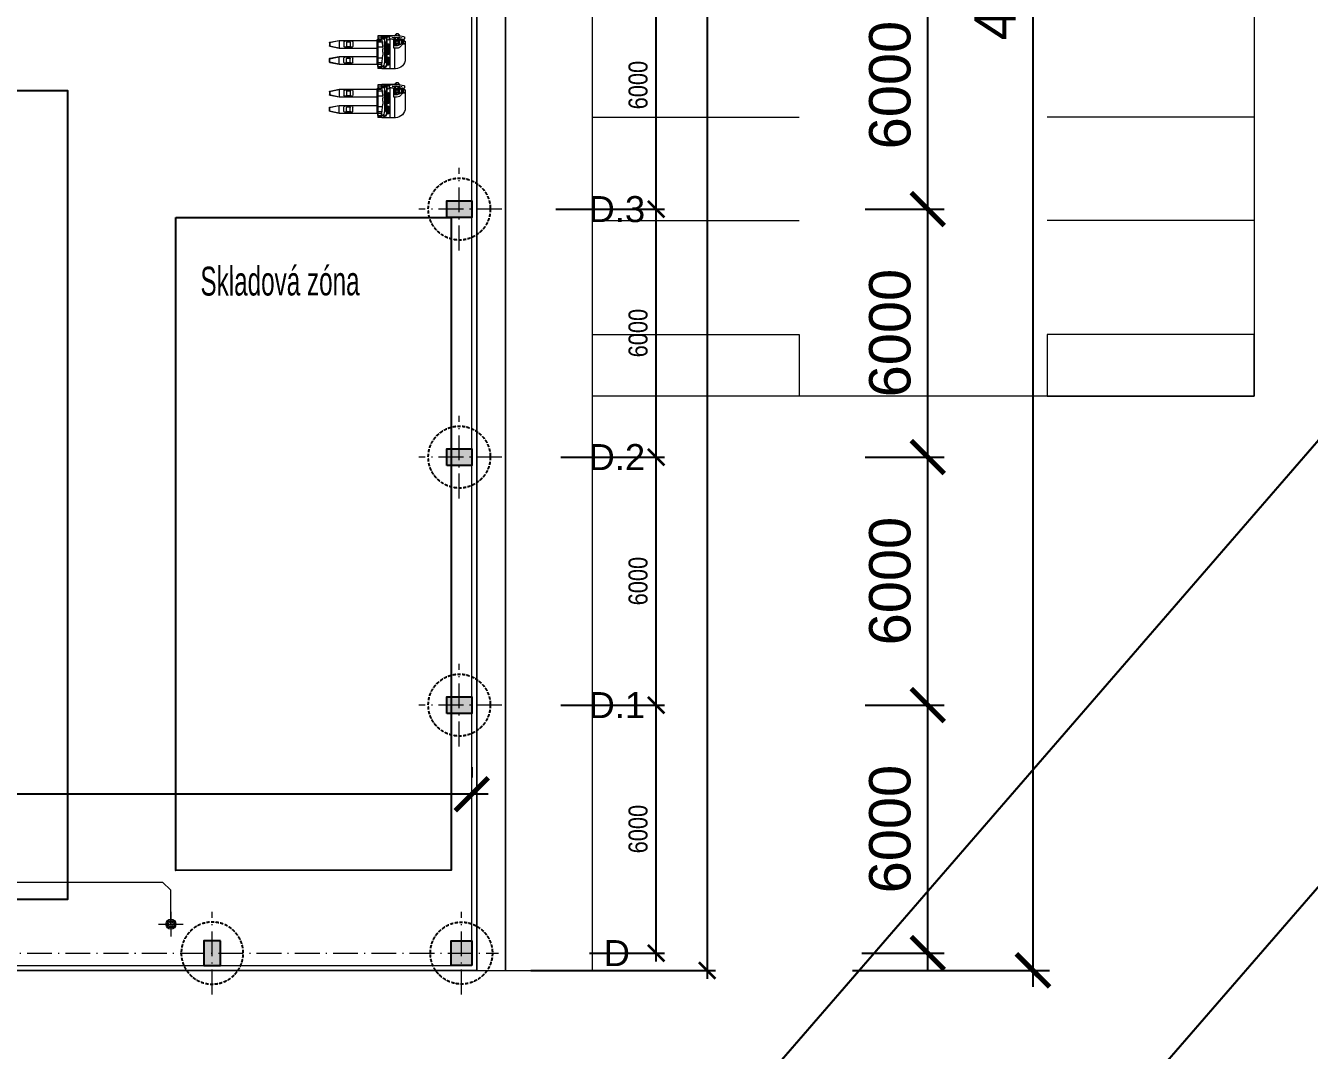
# Model space of a CAD drawing. Header units: millimetres. Extents: x 325046 to 1268204, y 1875583 to 2761998.
# Drawn here: x 1067566 to 1098611, y 2540540 to 2565331 of the extents above; entities that cross this region are included whole.
import ezdxf
from ezdxf.enums import TextEntityAlignment as Align

# ---------------------------------------------------------------- set-up
doc = ezdxf.new("R2010")
doc.units = ezdxf.units.MM
doc.header["$LTSCALE"] = 100
doc.header["$PDMODE"] = 65
for name, pattern in [('ACAD_ISO10W100', [18.5, 12, -3, 0.5, -3]), ('DASHED', [0.75, 0.5, -0.25]), ('SO02_F11anp01$0${ Leader Line}', [0])]:
    doc.linetypes.add(name, pattern=pattern)
for name, color, linetype, lineweight, true_color in [('Komunikace - obrys - páteřní - 2.etapa', 7, 'Continuous', 15, 0x901be4), ('Korabek-trasy', 7, 'Continuous', 30, 0x7478c3), ('Korabek-vpuste', 7, 'Continuous', 30, 0x6f7ceb), ('Manipulační - obrys - 1. etapa', 7, 'Continuous', 13, 0x1a63a8), ('TLG_Stroje a zařízení', 7, 'Continuous', 5, 0x698680)]:
    doc.layers.add(name, color=color, linetype=linetype, lineweight=lineweight, true_color=true_color)
for name, color, linetype in [('kóty 100', 5, 'Continuous'), ('KÓTY 200', 5, 'Continuous'), ('Kóty osové', 5, 'Continuous'), ('Popis - dílčí', 5, 'Continuous'), ('ŽB- SLOUPY', 3, 'Continuous')]:
    doc.layers.add(name, color=color, linetype=linetype)
for name, color, linetype, lineweight in [('Objekty - osy', 5, 'ACAD_ISO10W100', 20), ('OBVODOVÝ PLÁŠŤ', 2, 'Continuous', 9), ('ŽB - Šraf-prefa', 253, 'Continuous', 13)]:
    doc.layers.add(name, color=color, linetype=linetype, lineweight=lineweight)
for name, color, linetype, true_color in [('Popis OS', 7, 'Continuous', 0xbd0a5d), ('Příprava na dock', 7, 'Continuous', 0x616161), ('Skladová zóna', 7, 'Continuous', 0xe85917)]:
    doc.layers.add(name, color=color, linetype=linetype, true_color=true_color)
doc.styles.add('ARIAL NARROW', font='ARIALN.TTF')
doc.styles.add('ARIL-TENKÝ', font='arial.ttf')
doc.styles.add('ROZPISKA', font='arial.ttf', dxfattribs={"width": 0.6})
doc.dimstyles.new('100', dxfattribs={"dimscale": 100, "dimtxt": 2.3, "dimasz": 1.5, "dimexe": 1, "dimexo": 4, "dimgap": 1, "dimtad": 1, "dimdec": 0, "dimzin": 0, "dimdsep": 46, "dimtxsty": 'ARIAL NARROW', "dimblk": 'ARCHTICK', "dimcen": 4, "dimdle": 1, "dimclrd": 256, "dimclre": 256, "dimclrt": 7, "dimadec": 0, "dimazin": 0, "dimtfac": 1, "dimtdec": 0, "dimtix": 1, "dimtofl": 0, "dimtmove": 0, "dimatfit": 2, "dimldrblk": 'OBLIQUE', "dimfxl": 1, "dimtolj": 1, "dimtzin": 0, "dimlwd": -1, "dimlwe": -1, "dimarcsym": 1})
doc.dimstyles.new('200', dxfattribs={"dimscale": 200, "dimtxt": 2.3, "dimasz": 2, "dimexe": 1, "dimexo": 2, "dimgap": 1, "dimtad": 1, "dimdec": 0, "dimzin": 0, "dimdsep": 46, "dimtxsty": 'ARIAL NARROW', "dimblk": 'ARCHTICK', "dimcen": 4, "dimdle": 1, "dimclrd": 256, "dimclre": 256, "dimclrt": 7, "dimadec": 0, "dimazin": 0, "dimtfac": 1, "dimtdec": 0, "dimtix": 1, "dimtofl": 0, "dimtmove": 0, "dimatfit": 0, "dimldrblk": 'OBLIQUE', "dimfxl": 1, "dimtolj": 1, "dimtzin": 0, "dimlwd": -1, "dimlwe": -1, "dimarcsym": 0})
doc.dimstyles.new('400', dxfattribs={"dimscale": 400, "dimtxt": 2.5, "dimasz": 2, "dimexe": 1, "dimexo": 12, "dimgap": 1, "dimtad": 1, "dimdec": 0, "dimzin": 0, "dimdsep": 46, "dimtxsty": 'ARIL-TENKÝ', "dimblk": 'ARCHTICK', "dimcen": 4, "dimdle": 1, "dimclrd": 256, "dimclre": 256, "dimclrt": 7, "dimadec": 0, "dimazin": 0, "dimtfac": 1, "dimtdec": 0, "dimtix": 1, "dimtofl": 0, "dimtmove": 0, "dimatfit": 0, "dimldrblk": 'OBLIQUE', "dimfxl": 1, "dimtolj": 1, "dimtzin": 0, "dimlwd": -1, "dimlwe": -1, "dimarcsym": 0})

# ---------------------------------------------------------------- blocks, each defined once
blk = doc.blocks.new('H1 PU')
at = {"layer": 'Příprava na dock', "linetype": 'DASHED', "ltscale": 1.5}
blk.add_circle((1537736, -4876565), 750, dxfattribs=at)
blk = doc.blocks.new('EJC12-D')
for p, q in [((133, 354), (158, 349)), ((148, 423), (145, 397)), ((159, 428), (153, 428)), ((160, 399), (159, 428)), ((164, 314), (162, 345)), ((163, 443), (222, 447)), ((165, 399), (163, 443)), ((164, 314), (199, 315)), ((225, 403), (165, 399)), ((235, 317), (199, 315)), ((222, 447), (225, 403)), ((222, 282), (222, 315)), ((228, 432), (234, 432)), ((230, 403), (228, 432)), ((235, 317), (233, 348)), ((262, 361), (237, 353)), ((239, 428), (245, 403)), ((240, 400), (264, 400)), ((249, 336), (249, 152)), ((264, 400), (370, 400)), ((279, 350), (279, 360)), ((370, 400), (370, 389)), ((370, 400), (566, 400)), ((517, 389), (370, 389)), ((370, 329), (370, -400)), ((512, 336), (505, 259)), ((524, 348), (566, 348)), ((566, 393), (566, 400)), ((566, 396), (662, 396)), ((566, 393), (566, 348)), ((566, 389), (662, 389)), ((566, 348), (566, 298)), ((567, 348), (566, 348)), ((575, 337), (573, 303)), ((576, 358), (576, 374)), ((576, 374), (583, 374)), ((583, 374), (583, 358)), ((648, 346), (584, 346)), ((666, 348), (592, 348)), ((657, 337), (659, 303)), ((662, 396), (662, 348)), ((666, 348), (666, 298)), ((0, 272), (0, 212)), ((44, 272), (0, 272)), ((0, 212), (44, 212)), ((0, 160), (0, -160)), ((15, 277), (15, 283)), ((70, 277), (15, 277)), ((70, 207), (15, 207)), ((15, 207), (15, 201)), ((19, 288), (57, 295)), ((19, 196), (57, 189)), ((44, 212), (44, 272)), ((58, 295), (76, 295)), ((58, 189), (76, 189)), ((149, 301), (149, 187)), ((178, 278), (158, 301)), ((158, 300), (158, 188)), ((158, 184), (158, 296)), ((178, 206), (158, 183)), ((182, 282), (160, 306)), ((182, 202), (160, 178)), ((178, 278), (178, 206)), ((222, 282), (182, 282)), ((182, 202), (222, 202)), ((183, 277), (183, 207)), ((222, 277), (183, 277)), ((183, 207), (222, 207)), ((210, 98), (274, 98)), ((222, 202), (222, 282)), ((222, 207), (222, 277)), ((222, 206), (222, 169)), ((264, 98), (264, -400)), ((279, 103), (279, 309)), ((396, 195), (396, -45)), ((408, 207), (408, 207)), ((421, -45), (421, 195)), ((446, 280), (446, -280)), ((453, 280), (453, -280)), ((477, 250), (453, 250)), ((477, 250), (477, -250)), ((477, 237), (480, 237)), ((501, 131), (477, 131)), ((501, 131), (501, 248)), ((501, 131), (501, -248)), ((567, 298), (542, 72)), ((542, 0), (542, 72)), ((542, 0), (542, -72)), ((662, 132), (549, 132)), ((662, 252), (562, 252)), ((569, 298), (566, 298)), ((590, 298), (686, 298)), ((590, 288), (590, 298)), ((662, 288), (590, 288)), ((1596, 288), (662, 288)), ((662, 288), (662, -288)), ((663, 298), (666, 298)), ((686, 298), (686, 288)), ((686, 288), (686, -288)), ((1596, 102), (686, 102)), ((1267, 248), (1267, 142)), ((1287, 268), (1463, 268)), ((1287, 122), (1463, 122)), ((1332, 240), (1332, 150)), ((1408, 250), (1342, 250)), ((1408, 140), (1342, 140)), ((1418, 240), (1418, 150)), ((1483, 248), (1483, 142)), ((1828, 245), (1596, 288)), ((1596, 288), (1596, 102)), ((1836, 233), (1596, 282)), ((1836, 157), (1596, 108)), ((1828, 145), (1596, 102)), ((1826, 245), (1826, 145)), ((1836, 235), (1836, 155)), ((396, -120), (396, -310)), ((446, -120), (396, -120)), ((396, -310), (450, -310)), ((408, -58), (408, -58)), ((411, -120), (411, -310)), ((477, -250), (453, -250)), ((501, -131), (477, -131)), ((480, -237), (477, -237)), ((512, -336), (505, -259)), ((567, -298), (542, -72)), ((662, -132), (549, -132)), ((662, -252), (562, -252)), ((566, -348), (566, -298)), ((569, -298), (566, -298)), ((575, -337), (573, -303)), ((662, -288), (590, -288)), ((590, -288), (590, -298)), ((590, -298), (686, -298)), ((657, -337), (659, -303)), ((1596, -288), (662, -288)), ((663, -298), (666, -298)), ((666, -348), (666, -298)), ((1596, -102), (686, -102)), ((686, -298), (686, -288)), ((1267, -248), (1267, -142)), ((1287, -122), (1463, -122)), ((1287, -268), (1463, -268)), ((1332, -240), (1332, -150)), ((1408, -140), (1342, -140)), ((1408, -250), (1342, -250)), ((1418, -240), (1418, -150)), ((1483, -248), (1483, -142)), ((1828, -145), (1596, -102)), ((1596, -288), (1596, -102)), ((1836, -157), (1596, -108)), ((1836, -233), (1596, -282)), ((1828, -245), (1596, -288)), ((1826, -245), (1826, -145)), ((1836, -235), (1836, -155)), ((240, -400), (264, -400)), ((264, -400), (370, -400)), ((526, -393), (370, -393)), ((370, -400), (566, -400)), ((524, -348), (566, -348)), ((567, -348), (566, -348)), ((566, -393), (566, -348)), ((566, -389), (662, -389)), ((566, -400), (566, -393)), ((566, -396), (662, -396)), ((576, -358), (576, -374)), ((576, -374), (583, -374)), ((583, -374), (583, -358)), ((648, -346), (584, -346)), ((666, -348), (592, -348)), ((662, -350), (662, -396))]:
    blk.add_line(p, q)
for centre, radius in [((415, 337), 35), ((524, 336), 12.5), ((524, -336), 12.5)]:
    blk.add_circle(centre, radius)
for centre, radius, start, end in [((37, 357), 20, 104.3027, 179.9904), ((318, 357), 300, 179.9904, 185.9688), ((39, 328), 20, 185.9688, 261.6566), ((238, -431), 834, 81.6566, 104.3027), ((240, -473), 834, 84.6445, 101.1636), ((157, 1175), 834, 264.6445, 267.7398), ((210, 242), 144, 130.5407, 135.5367), ((123, 321), 20.9, 267.6203, 87.8534), ((153, 423), 5, 92.9796, 172.4233), ((157, 344), 5, 2.9796, 79.602), ((238, 349), 5, 106.3572, 182.9796), ((234, 427), 5, 13.5359, 92.9796), ((275, 329), 20.9, 87.0313, 278.3389), ((157, 1175), 834, 277.6598, 281.1636), ((157, 1133), 834, 278.3389, 284.3027), ((356, 374), 20, 5.9688, 81.6566), ((358, 345), 20, 284.3027, 359.9904), ((78, 345), 300, 359.9904, 5.9688), ((566, 280), 120, 90, 180), ((566, 280), 113, 90, 180), ((567, 358), 9, 270, 0), ((584, 337), 8.5, 90, 177.1376), ((592, 358), 9, 180, 270), ((648, 337), 8.5, 2.8624, 90), ((240, 160), 240, 167.4297, 180), ((20, 283), 5, 100.5563, 180), ((20, 201), 5, 180, 259.4437), ((157, 1133), 834, 261.6566, 267.6203), ((240, 160), 240, 142.3709, 146.8189), ((58, 290), 5, 90, 100.5563), ((58, 194), 5, 259.4437, 270), ((210, 242), 144, 154.8591, 270), ((144, 301), 5, 0, 97.5281), ((144, 187), 5, 262.4719, 360), ((168, 300), 10, 99.2466, 180), ((168, 184), 10, 180, 260.7534), ((274, 103), 5, 270, 0), ((408, 195), 12.5, 90, 180), ((408, 195), 12.5, 0, 90), ((480, 262), 25, 270, 354.8165), ((569, 303), 4.5, 270, 357.1376), ((663, 303), 4.5, 182.8624, 270), ((1287, 248), 20, 90, 180), ((1287, 142), 20, 180, 270), ((1342, 240), 10, 90, 180), ((1342, 150), 10, 180, 270), ((1408, 240), 10, 0, 90), ((1408, 150), 10, 270, 0), ((1463, 248), 20, 0, 90), ((1463, 142), 20, 270, 0), ((1826, 235), 10, 0, 79.4957), ((1826, 155), 10, 280.5043, 0), ((240, -160), 240, 180, 270), ((408, -45), 12.5, 180, 270), ((408, -45), 12.5, 270, 0), ((566, -280), 120, 180, 270), ((566, -280), 113, 180, 270), ((480, -262), 25, 5.1835, 90), ((569, -303), 4.5, 2.8624, 90), ((663, -303), 4.5, 90, 177.1376), ((1287, -142), 20, 90, 180), ((1287, -248), 20, 180, 270), ((1342, -150), 10, 90, 180), ((1342, -240), 10, 180, 270), ((1408, -150), 10, 0, 90), ((1408, -240), 10, 270, 0), ((1463, -142), 20, 0, 90), ((1463, -248), 20, 270, 0), ((1826, -155), 10, 0, 79.4957), ((1826, -235), 10, 280.5043, 0), ((567, -358), 9, 0, 90), ((584, -337), 8.5, 182.8624, 270), ((592, -358), 9, 90, 180), ((648, -337), 8.5, 270, 357.1376)]:
    blk.add_arc(centre, radius, start, end)
for centre, major_axis, ratio, start_param, end_param in [((249, 244), (-160, 0), 0.578068, 5.281175, 7.853982), ((222, 244), (-161, 0), 0.438474, 4.712389, 5.067901), ((249, 244), (-160, 0), 0.578068, 4.712389, 4.808757), ((149, 244), (0, 62.3), 0.831124, 0.109396, 3.032197)]:
    blk.add_ellipse(centre, major_axis=major_axis, ratio=ratio, start_param=start_param, end_param=end_param)
at = {"extrusion": (0, 0, -1)}
blk.add_ellipse((222, 240), major_axis=(-161, 0), ratio=0.438474, start_param=4.712389, end_param=5.067901, dxfattribs=at)
blk = doc.blocks.new('_ARCHTICK')
at = {"color": 0, "linetype": 'ByBlock', "const_width": 0.15}
blk.add_lwpolyline([(-0.5, -0.5), (0.5, 0.5)], dxfattribs=at)
blk = doc.blocks.new('*D231')
at = {"layer": 'Defpoints', "color": 0, "transparency": 16777216}
for p in [(1083067, 2548893), (1089382, 2548893), (1082990, 2542893)]:
    blk.add_point(p, dxfattribs=at)
at = {"layer": 'Kóty osové', "transparency": 16777216}
for p, q in [((1089382, 2542493), (1089382, 2549293)), ((1087867, 2548893), (1089782, 2548893)), ((1087790, 2542893), (1089782, 2542893))]:
    blk.add_line(p, q, dxfattribs=at)
at = {"layer": 'Kóty osové', "transparency": 16777216, "xscale": 800, "yscale": 800, "zscale": 800}
for p, rotation in [((1089382, 2548893), 90), ((1089382, 2542893), 270)]:
    blk.add_blockref('_ARCHTICK', p, dxfattribs=dict(at, rotation=rotation))
at = {"layer": 'Kóty osové', "color": 7, "transparency": 16777216, "insert": (1088471, 2545893), "char_height": 1000, "attachment_point": 5, "rotation": 90, "style": 'ARIL-TENKÝ'}
blk.add_mtext('\\A1;6000', dxfattribs=at)
blk = doc.blocks.new('_Oblique')
at = {"color": 0, "lineweight": -2}
blk.add_line((-0.5, -0.5), (0.5, 0.5), dxfattribs=at)
blk = doc.blocks.new('*D232')
at = {"layer": 'Defpoints', "color": 0, "transparency": 16777216}
for p in [(1083067, 2554893), (1089382, 2554893), (1083067, 2548893)]:
    blk.add_point(p, dxfattribs=at)
at = {"layer": 'Kóty osové', "transparency": 16777216}
for p, q in [((1089382, 2548493), (1089382, 2555293)), ((1087867, 2554893), (1089782, 2554893)), ((1087867, 2548893), (1089782, 2548893))]:
    blk.add_line(p, q, dxfattribs=at)
at = {"layer": 'Kóty osové', "transparency": 16777216, "xscale": 800, "yscale": 800, "zscale": 800}
for p, rotation in [((1089382, 2554893), 90), ((1089382, 2548893), 270)]:
    blk.add_blockref('_ARCHTICK', p, dxfattribs=dict(at, rotation=rotation))
at = {"layer": 'Kóty osové', "color": 7, "transparency": 16777216, "insert": (1088471, 2551893), "char_height": 1000, "attachment_point": 5, "rotation": 90, "style": 'ARIL-TENKÝ'}
blk.add_mtext('\\A1;6000', dxfattribs=at)
blk = doc.blocks.new('*D233')
at = {"layer": 'Defpoints', "color": 0, "transparency": 16777216}
for p in [(1083067, 2560893), (1089382, 2560893), (1083067, 2554893)]:
    blk.add_point(p, dxfattribs=at)
at = {"layer": 'Kóty osové', "transparency": 16777216}
for p, q in [((1089382, 2554493), (1089382, 2561293)), ((1087867, 2560893), (1089782, 2560893)), ((1087867, 2554893), (1089782, 2554893))]:
    blk.add_line(p, q, dxfattribs=at)
at = {"layer": 'Kóty osové', "transparency": 16777216, "xscale": 800, "yscale": 800, "zscale": 800}
for p, rotation in [((1089382, 2560893), 90), ((1089382, 2554893), 270)]:
    blk.add_blockref('_ARCHTICK', p, dxfattribs=dict(at, rotation=rotation))
at = {"layer": 'Kóty osové', "color": 7, "transparency": 16777216, "insert": (1088471, 2557893), "char_height": 1000, "attachment_point": 5, "rotation": 90, "style": 'ARIL-TENKÝ'}
blk.add_mtext('\\A1;6000', dxfattribs=at)
blk = doc.blocks.new('*D234')
at = {"layer": 'Defpoints', "color": 0, "transparency": 16777216}
for p in [(1083067, 2566893), (1089382, 2566893), (1083067, 2560893)]:
    blk.add_point(p, dxfattribs=at)
at = {"layer": 'Kóty osové', "transparency": 16777216}
for p, q in [((1089382, 2560493), (1089382, 2567293)), ((1087867, 2566893), (1089782, 2566893)), ((1087867, 2560893), (1089782, 2560893))]:
    blk.add_line(p, q, dxfattribs=at)
at = {"layer": 'Kóty osové', "transparency": 16777216, "xscale": 800, "yscale": 800, "zscale": 800}
for p, rotation in [((1089382, 2566893), 90), ((1089382, 2560893), 270)]:
    blk.add_blockref('_ARCHTICK', p, dxfattribs=dict(at, rotation=rotation))
at = {"layer": 'Kóty osové', "color": 7, "transparency": 16777216, "insert": (1088471, 2563893), "char_height": 1000, "attachment_point": 5, "rotation": 90, "style": 'ARIL-TENKÝ'}
blk.add_mtext('\\A1;6000', dxfattribs=at)
blk = doc.blocks.new('*D299')
at = {"layer": 'Defpoints', "color": 0, "transparency": 16777216}
for p in [(1006449, 2546738), (1006449, 2543193), (1078354, 2542593)]:
    blk.add_point(p, dxfattribs=at)
at = {"layer": 'Kóty osové', "transparency": 16777216}
for p, q in [((1006449, 2547993), (1006449, 2547138)), ((1078354, 2547393), (1078354, 2547138)), ((1078754, 2546738), (1006049, 2546738))]:
    blk.add_line(p, q, dxfattribs=at)
at = {"layer": 'Kóty osové', "transparency": 16777216, "xscale": 800, "yscale": 800, "zscale": 800, "rotation": 180}
blk.add_blockref('_ARCHTICK', (1006449, 2546738), dxfattribs=at)
at = {"layer": 'Kóty osové', "transparency": 16777216, "xscale": 800, "yscale": 800, "zscale": 800}
blk.add_blockref('_ARCHTICK', (1078354, 2546738), dxfattribs=at)
at = {"layer": 'Kóty osové', "color": 7, "transparency": 16777216, "insert": (1042401, 2547648), "char_height": 1000, "attachment_point": 5, "style": 'ARIL-TENKÝ'}
blk.add_mtext('\\A1;71905', dxfattribs=at)
blk = doc.blocks.new('*D351')
at = {"layer": 'Defpoints', "color": 0, "transparency": 16777216}
for p in [(1078474, 2590543), (1001625, 2452363), (1003087, 2452363)]:
    blk.add_point(p, dxfattribs=at)
at = {"layer": 'kóty 100', "transparency": 16777216}
for p, q in [((1078074, 2590543), (1002987, 2590543)), ((1003087, 2590643), (1003087, 2452263)), ((1002025, 2452363), (1003187, 2452363))]:
    blk.add_line(p, q, dxfattribs=at)
at = {"layer": 'kóty 100', "transparency": 16777216, "xscale": 150, "yscale": 150, "zscale": 150}
for p, rotation in [((1003087, 2590543), 90), ((1003087, 2452363), 270)]:
    blk.add_blockref('_ARCHTICK', p, dxfattribs=dict(at, rotation=rotation))
at = {"layer": 'kóty 100', "color": 7, "transparency": 16777216, "insert": (1002869, 2521453), "char_height": 230, "attachment_point": 5, "rotation": 90, "style": 'ARIAL NARROW'}
blk.add_mtext('\\A1;138179', dxfattribs=at)
blk = doc.blocks.new('*D253')
at = {"layer": 'Defpoints', "color": 0, "transparency": 16777216}
for p in [(1082765, 2591363), (1082765, 2542473), (1091927, 2542473)]:
    blk.add_point(p, dxfattribs=at)
at = {"layer": 'Kóty osové', "transparency": 16777216}
for p, q in [((1091927, 2591763), (1091927, 2542073)), ((1087565, 2591363), (1092327, 2591363)), ((1087565, 2542473), (1092327, 2542473))]:
    blk.add_line(p, q, dxfattribs=at)
at = {"layer": 'Kóty osové', "transparency": 16777216, "xscale": 800, "yscale": 800, "zscale": 800}
for p, rotation in [((1091927, 2591363), 90), ((1091927, 2542473), 270)]:
    blk.add_blockref('_ARCHTICK', p, dxfattribs=dict(at, rotation=rotation))
at = {"layer": 'Kóty osové', "color": 7, "transparency": 16777216, "insert": (1091017, 2566918), "char_height": 1000, "attachment_point": 5, "rotation": 90, "style": 'ARIL-TENKÝ'}
blk.add_mtext('\\A1;48890', dxfattribs=at)
blk = doc.blocks.new('*D414')
at = {"layer": 'Defpoints', "color": 0, "transparency": 16777216}
for p in [(1070729, 2594929), (1070729, 2591363), (1018579, 2542473)]:
    blk.add_point(p, dxfattribs=at)
at = {"layer": 'KÓTY 200', "transparency": 16777216}
for p, q in [((1018579, 2542873), (1018579, 2595129)), ((1070729, 2591763), (1070729, 2595129)), ((1018379, 2594929), (1070929, 2594929))]:
    blk.add_line(p, q, dxfattribs=at)
at = {"layer": 'KÓTY 200', "transparency": 16777216, "xscale": 400, "yscale": 400, "zscale": 400, "rotation": 180}
blk.add_blockref('_ARCHTICK', (1018579, 2594929), dxfattribs=at)
at = {"layer": 'KÓTY 200', "transparency": 16777216, "xscale": 400, "yscale": 400, "zscale": 400}
blk.add_blockref('_ARCHTICK', (1070729, 2594929), dxfattribs=at)
at = {"layer": 'KÓTY 200', "color": 7, "transparency": 16777216, "insert": (1044654, 2595364), "char_height": 460, "attachment_point": 5, "style": 'ARIAL NARROW'}
blk.add_mtext('\\A1;52150', dxfattribs=at)
blk = doc.blocks.new('*D262')
at = {"layer": 'Defpoints', "color": 0, "transparency": 16777216}
for p in [(1079385, 2591363), (1079385, 2542473), (1084047, 2542473)]:
    blk.add_point(p, dxfattribs=at)
at = {"layer": 'KÓTY 200', "transparency": 16777216}
for p, q in [((1079785, 2591363), (1084247, 2591363)), ((1084047, 2591563), (1084047, 2542273)), ((1079785, 2542473), (1084247, 2542473))]:
    blk.add_line(p, q, dxfattribs=at)
at = {"layer": 'KÓTY 200', "transparency": 16777216, "xscale": 400, "yscale": 400, "zscale": 400}
for p, rotation in [((1084047, 2591363), 90), ((1084047, 2542473), 270)]:
    blk.add_blockref('_ARCHTICK', p, dxfattribs=dict(at, rotation=rotation))
at = {"layer": 'KÓTY 200', "color": 7, "transparency": 16777216, "insert": (1083612, 2566918), "char_height": 460, "attachment_point": 5, "rotation": 90, "style": 'ARIAL NARROW'}
blk.add_mtext('\\A1;48890', dxfattribs=at)
blk = doc.blocks.new('*D263')
at = {"layer": 'Defpoints', "color": 0, "transparency": 16777216}
for p in [(1080105, 2548893), (1082814, 2548893), (1080805, 2542893)]:
    blk.add_point(p, dxfattribs=at)
at = {"layer": 'KÓTY 200', "transparency": 16777216}
for p, q in [((1082814, 2542693), (1082814, 2549093)), ((1080505, 2548893), (1083014, 2548893)), ((1081205, 2542893), (1083014, 2542893))]:
    blk.add_line(p, q, dxfattribs=at)
at = {"layer": 'KÓTY 200', "transparency": 16777216, "xscale": 400, "yscale": 400, "zscale": 400}
for p, rotation in [((1082814, 2548893), 90), ((1082814, 2542893), 270)]:
    blk.add_blockref('_ARCHTICK', p, dxfattribs=dict(at, rotation=rotation))
at = {"layer": 'KÓTY 200', "color": 7, "transparency": 16777216, "insert": (1082379, 2545893), "char_height": 460, "attachment_point": 5, "rotation": 90, "style": 'ARIAL NARROW'}
blk.add_mtext('\\A1;6000', dxfattribs=at)
blk = doc.blocks.new('*D264')
at = {"layer": 'Defpoints', "color": 0, "transparency": 16777216}
for p in [(1080105, 2554893), (1082814, 2554893), (1080105, 2548893)]:
    blk.add_point(p, dxfattribs=at)
at = {"layer": 'KÓTY 200', "transparency": 16777216}
for p, q in [((1082814, 2548693), (1082814, 2555093)), ((1080505, 2554893), (1083014, 2554893)), ((1080505, 2548893), (1083014, 2548893))]:
    blk.add_line(p, q, dxfattribs=at)
at = {"layer": 'KÓTY 200', "transparency": 16777216, "xscale": 400, "yscale": 400, "zscale": 400}
for p, rotation in [((1082814, 2554893), 90), ((1082814, 2548893), 270)]:
    blk.add_blockref('_ARCHTICK', p, dxfattribs=dict(at, rotation=rotation))
at = {"layer": 'KÓTY 200', "color": 7, "transparency": 16777216, "insert": (1082379, 2551893), "char_height": 460, "attachment_point": 5, "rotation": 90, "style": 'ARIAL NARROW'}
blk.add_mtext('\\A1;6000', dxfattribs=at)
blk = doc.blocks.new('*D265')
at = {"layer": 'Defpoints', "color": 0, "transparency": 16777216}
for p in [(1079985, 2560893), (1082814, 2560893), (1080105, 2554893)]:
    blk.add_point(p, dxfattribs=at)
at = {"layer": 'KÓTY 200', "transparency": 16777216}
for p, q in [((1080385, 2560893), (1083014, 2560893)), ((1082814, 2554693), (1082814, 2561093)), ((1080505, 2554893), (1083014, 2554893))]:
    blk.add_line(p, q, dxfattribs=at)
at = {"layer": 'KÓTY 200', "transparency": 16777216, "xscale": 400, "yscale": 400, "zscale": 400}
for p, rotation in [((1082814, 2560893), 90), ((1082814, 2554893), 270)]:
    blk.add_blockref('_ARCHTICK', p, dxfattribs=dict(at, rotation=rotation))
at = {"layer": 'KÓTY 200', "color": 7, "transparency": 16777216, "insert": (1082379, 2557893), "char_height": 460, "attachment_point": 5, "rotation": 90, "style": 'ARIAL NARROW'}
blk.add_mtext('\\A1;6000', dxfattribs=at)
blk = doc.blocks.new('*D266')
at = {"layer": 'Defpoints', "color": 0, "transparency": 16777216}
for p in [(1081090, 2566893), (1082814, 2566893), (1080435, 2560893)]:
    blk.add_point(p, dxfattribs=at)
at = {"layer": 'KÓTY 200', "transparency": 16777216}
for p, q in [((1081490, 2566893), (1083014, 2566893)), ((1082814, 2560693), (1082814, 2567093)), ((1080835, 2560893), (1083014, 2560893))]:
    blk.add_line(p, q, dxfattribs=at)
at = {"layer": 'KÓTY 200', "transparency": 16777216, "xscale": 400, "yscale": 400, "zscale": 400}
for p, rotation in [((1082814, 2566893), 90), ((1082814, 2560893), 270)]:
    blk.add_blockref('_ARCHTICK', p, dxfattribs=dict(at, rotation=rotation))
at = {"layer": 'KÓTY 200', "color": 7, "transparency": 16777216, "insert": (1082379, 2563893), "char_height": 460, "attachment_point": 5, "rotation": 90, "style": 'ARIAL NARROW'}
blk.add_mtext('\\A1;6000', dxfattribs=at)
blk = doc.blocks.new('A$C73023567')
at = {"layer": 'Korabek-trasy', "lineweight": 13}
for p, q in [((335875.7, 78565.6), (365074.7, 78565.6)), ((365074.7, 78565.6), (365275, 78365.2)), ((365275, 77555.6), (365275, 78365.2))]:
    blk.add_line(p, q, dxfattribs=at)
at = {"layer": 'Korabek-vpuste', "lineweight": 13}
for p, q in [((365275, 77845.6), (365275, 77245.6)), ((364975, 77545.6), (365575, 77545.6))]:
    blk.add_line(p, q, dxfattribs=at)
for radius in [120, 90, 60]:
    blk.add_circle((365275, 77545.6), radius, dxfattribs=at)

msp = doc.modelspace()

# ---------------------------------------------------------------- hatches: boundary and pattern name
at = {"layer": 'ŽB - Šraf-prefa'}
h = msp.add_hatch(color=256, dxfattribs=at)
h.dxf.hatch_style = 1
h.paths.add_polyline_path([(1077753.7, 2560692.7), (1077753.7, 2561092.7), (1078353.7, 2561092.7), (1078353.7, 2560692.7)])
h = msp.add_hatch(color=256, dxfattribs=at)
h.dxf.hatch_style = 1
h.paths.add_polyline_path([(1077753.7, 2554692.7), (1077753.7, 2555092.7), (1078353.7, 2555092.7), (1078353.7, 2554692.7)])
h = msp.add_hatch(color=256, dxfattribs=at)
h.dxf.hatch_style = 1
h.paths.add_polyline_path([(1077753.7, 2548692.7), (1077753.7, 2549092.7), (1078353.7, 2549092.7), (1078353.7, 2548692.7)])
h = msp.add_hatch(color=256, dxfattribs=at)
h.dxf.hatch_style = 1
h.paths.add_polyline_path([(1072278.7, 2543192.7), (1071878.7, 2543192.7), (1071878.7, 2542592.7), (1072278.7, 2542592.7)])
h = msp.add_hatch(color=256, dxfattribs=at)
h.dxf.hatch_style = 1
h.paths.add_polyline_path([(1078353.7, 2542592.7), (1077853.7, 2542592.7), (1077853.7, 2543192.7), (1078353.7, 2543192.7)])

# ---------------------------------------------------------------- linework, layer by layer
at = {"layer": 'Komunikace - obrys - páteřní - 2.etapa', "const_width": 50}
msp.add_lwpolyline([(1129546.1, 2595580.2, -0.073393), (1117962.2, 2577395.8), (1010692.8, 2453502.4, -0.2174744), (1001625.4, 2449363.4), (995601.3, 2449363.8), (995604.3, 2442362.9), (1001625, 2442362.7, 0.2174662), (1015981.1, 2448916.1), (1124136.4, 2573692.5, 0.0650185), (1135821.7, 2592479.1)], format="xyb", close=True, dxfattribs=at)
at = {"layer": 'Manipulační - obrys - 1. etapa'}
for p, q in [((1097273.7, 2608862.7), (1097273.5, 2556363.3)), ((1081273.7, 2563113.3), (1086273.7, 2563113.3)), ((1097273.7, 2563113.3), (1092273.7, 2563113.3)), ((1081273.7, 2560613.3), (1086273.7, 2560613.3)), ((1097273.7, 2560613.3), (1092273.7, 2560613.3)), ((1097273.5, 2556363.3), (1081273.8, 2556363.3))]:
    msp.add_line(p, q, dxfattribs=at)
for points in [[(1019478.7, 2542472.7), (1078473.7, 2542472.7), (1078473.7, 2591362.7), (772398.7, 2591362.7)], [(1078473.7, 2542472.7), (1079173.7, 2542472.7), (1079173.7, 2574863.3), (1078473.7, 2574863.3), (1078473.7, 2542472.7)], [(1079173.7, 2542472.7), (1081273.7, 2542472.7), (1081273.7, 2574863.3), (1079173.7, 2574863.3), (1079173.7, 2542472.7)]]:
    msp.add_lwpolyline(points, dxfattribs=at)
for points in [[(1081273.8, 2557862.7), (1086273.7, 2557862.7), (1086273.7, 2556363.3), (1081273.8, 2556363.3)], [(1097273.5, 2557862.7), (1092273.7, 2557862.7), (1092273.7, 2556363.3), (1097273.5, 2556363.3)]]:
    msp.add_lwpolyline(points, close=True, dxfattribs=at)
at = {"layer": 'Objekty - osy', "ltscale": 0.5}
for points in [[(1078053.7, 2559892.7), (1078053.7, 2561892.7)], [(1079078.7, 2560892.7), (1077078.7, 2560892.7)], [(1078053.7, 2553892.7), (1078053.7, 2555892.7)], [(1079078.7, 2554892.7), (1077078.7, 2554892.7)], [(1078053.7, 2547892.7), (1078053.7, 2549892.7)], [(1079078.7, 2548892.7), (1077078.7, 2548892.7)], [(1072078.7, 2541892.7), (1072078.7, 2543892.7)], [(1078103.7, 2541892.7), (1078103.7, 2543892.7)], [(705001.7, 2542892.7), (1079001.7, 2542892.7)]]:
    msp.add_lwpolyline(points, dxfattribs=at)
at = {"layer": 'OBVODOVÝ PLÁŠŤ'}
for points in [[(1078473.7, 2573242.7), (1078473.7, 2542472.7), (1059628.7, 2542472.7)], [(1059628.7, 2542592.7), (1078353.7, 2542592.7), (1078353.7, 2573242.7)]]:
    msp.add_lwpolyline(points, dxfattribs=at)
at = {"layer": 'Skladová zóna'}
for points in [[(1054078.7, 2563762.6), (1068578.7, 2563762.6), (1068578.7, 2544192.7), (1054078.7, 2544192.7)], [(1071199.5, 2560692.7), (1077853.7, 2560692.7), (1077853.7, 2544899.9), (1071199.5, 2544894.3)]]:
    msp.add_lwpolyline(points, close=True, dxfattribs=at)
at = {"layer": 'ŽB- SLOUPY'}
for points in [[(1077753.7, 2560692.7), (1077753.7, 2561092.7), (1078353.7, 2561092.7), (1078353.7, 2560692.7)], [(1077753.7, 2554692.7), (1077753.7, 2555092.7), (1078353.7, 2555092.7), (1078353.7, 2554692.7)], [(1077753.7, 2548692.7), (1077753.7, 2549092.7), (1078353.7, 2549092.7), (1078353.7, 2548692.7)], [(1072278.7, 2543192.7), (1071878.7, 2543192.7), (1071878.7, 2542592.7), (1072278.7, 2542592.7)], [(1078353.7, 2542592.7), (1077853.7, 2542592.7), (1077853.7, 2543192.7), (1078353.7, 2543192.7)]]:
    msp.add_lwpolyline(points, close=True, dxfattribs=at)

# ---------------------------------------------------------------- block references
at = {"layer": 'Korabek-trasy', "linetype": 'SO02_F11anp01$0${ Leader Line}'}
msp.add_blockref('A$C73023567', (705803.7, 2466047.2), dxfattribs=at)
at = {"layer": 'Příprava na dock', "rotation": 270.0000000000001}
for p in [(5954618.7, 4098628.7), (5954618.7, 4092628.7), (5954618.7, 4086628.7), (5954668.7, 4080628.7)]:
    msp.add_blockref('H1 PU', p, dxfattribs=at)
at = {"layer": 'Příprava na dock', "xscale": -1, "rotation": 89.99999999999993}
msp.add_blockref('H1 PU', (-3804486.3, 4080628.7), dxfattribs=at)
at = {"layer": 'TLG_Stroje a zařízení', "xscale": -1}
for p in [(1076746.5, 2564687.8), (1076746.5, 2563504.5)]:
    msp.add_blockref('EJC12-D', p, dxfattribs=at)

# ---------------------------------------------------------------- texts
at = {"layer": 'Popis - dílčí', "insert": (1075640.8, 2559506.3, 0), "char_height": 700, "width": 8904.447, "attachment_point": 3, "rotation": 0.1087, "style": 'ROZPISKA'}
msp.add_mtext('Skladová zóna', dxfattribs=at)
at = {"layer": 'Popis OS', "linetype": 'ByBlock', "style": 'ARIL-TENKÝ'}
for s, p in [('D.3', (1081863.7, 2560892.7)), ('D.2', (1081863.7, 2554892.7)), ('D.1', (1081863.7, 2548892.7)), ('D', (1081863.7, 2542892.7))]:
    msp.add_text(s, height=630, dxfattribs=at).set_placement(p, align=Align.MIDDLE_CENTER)

# ---------------------------------------------------------------- dimensions: what is measured, and where the dimension line sits
at = {"layer": 'kóty 100'}
dim = msp.add_linear_dim(base=(1003086.6, 2452363.4), p1=(1078473.7, 2590542.7), p2=(1001625.4, 2452363.4), angle=90, dimstyle='100', override={"dimtmove": 1}, dxfattribs=at)
dim.commit()
dim.dimension.update_dxf_attribs({"geometry": '*D351', "text_midpoint": (1002869.2, 2521453.1)})
at = {"layer": 'KÓTY 200'}
dim = msp.add_linear_dim(base=(1070728.7, 2594928.8), p1=(1018578.7, 2542472.7), p2=(1070728.7, 2591362.7), dimstyle='200', dxfattribs=at)
dim.commit()
dim.dimension.update_dxf_attribs({"geometry": '*D414', "text_midpoint": (1044653.7, 2595363.7)})
for base, p1, p2, picture, middle in [((1084047, 2542472.7), (1079385, 2591362.7), (1079385, 2542472.7), '*D262', (1083612.1, 2566917.7)), ((1082813.8, 2566892.7), (1080435.2, 2560892.7), (1081089.8, 2566892.7), '*D266', (1082378.9, 2563892.7)), ((1082813.8, 2560892.7), (1080105.2, 2554892.7), (1079985.2, 2560892.7), '*D265', (1082378.9, 2557892.7)), ((1082813.8, 2554892.7), (1080105.2, 2548892.7), (1080105.2, 2554892.7), '*D264', (1082378.9, 2551892.7)), ((1082813.8, 2548892.7), (1080805.2, 2542892.7), (1080105.2, 2548892.7), '*D263', (1082378.9, 2545892.7))]:
    dim = msp.add_linear_dim(base=base, p1=p1, p2=p2, angle=90, dimstyle='200', dxfattribs=at)
    dim.commit()
    dim.dimension.update_dxf_attribs({"geometry": picture, "text_midpoint": middle})
at = {"layer": 'Kóty osové'}
for base, p1, p2, picture, middle in [((1091927.4, 2542472.7), (1082765, 2591362.7), (1082765, 2542472.7), '*D253', (1091016.9, 2566917.7)), ((1089381.5, 2566892.7), (1083066.6, 2560892.7), (1083066.6, 2566892.7), '*D234', (1088470.9, 2563892.7)), ((1089381.5, 2560892.7), (1083066.6, 2554892.7), (1083066.6, 2560892.7), '*D233', (1088470.9, 2557892.7)), ((1089381.5, 2554892.7), (1083066.6, 2548892.7), (1083066.6, 2554892.7), '*D232', (1088470.9, 2551892.7))]:
    dim = msp.add_linear_dim(base=base, p1=p1, p2=p2, angle=90, dimstyle='400', override={"dimtmove": 1}, dxfattribs=at)
    dim.commit()
    dim.dimension.update_dxf_attribs({"geometry": picture, "text_midpoint": middle})
dim = msp.add_linear_dim(base=(1089381.5, 2548892.7), p1=(1082989.6, 2542892.7), p2=(1083066.6, 2548892.7), angle=90, dimstyle='400', dxfattribs=at)
dim.commit()
dim.dimension.update_dxf_attribs({"geometry": '*D231', "text_midpoint": (1088470.9, 2545892.7)})
dim = msp.add_linear_dim(base=(1006448.7, 2546737.6), p1=(1078353.7, 2542592.7), p2=(1006448.7, 2543192.7), dimstyle='400', dxfattribs=at)
dim.commit()
dim.dimension.update_dxf_attribs({"geometry": '*D299', "text_midpoint": (1042401.2, 2547648.2)})

doc.saveas('drawing.dxf')
